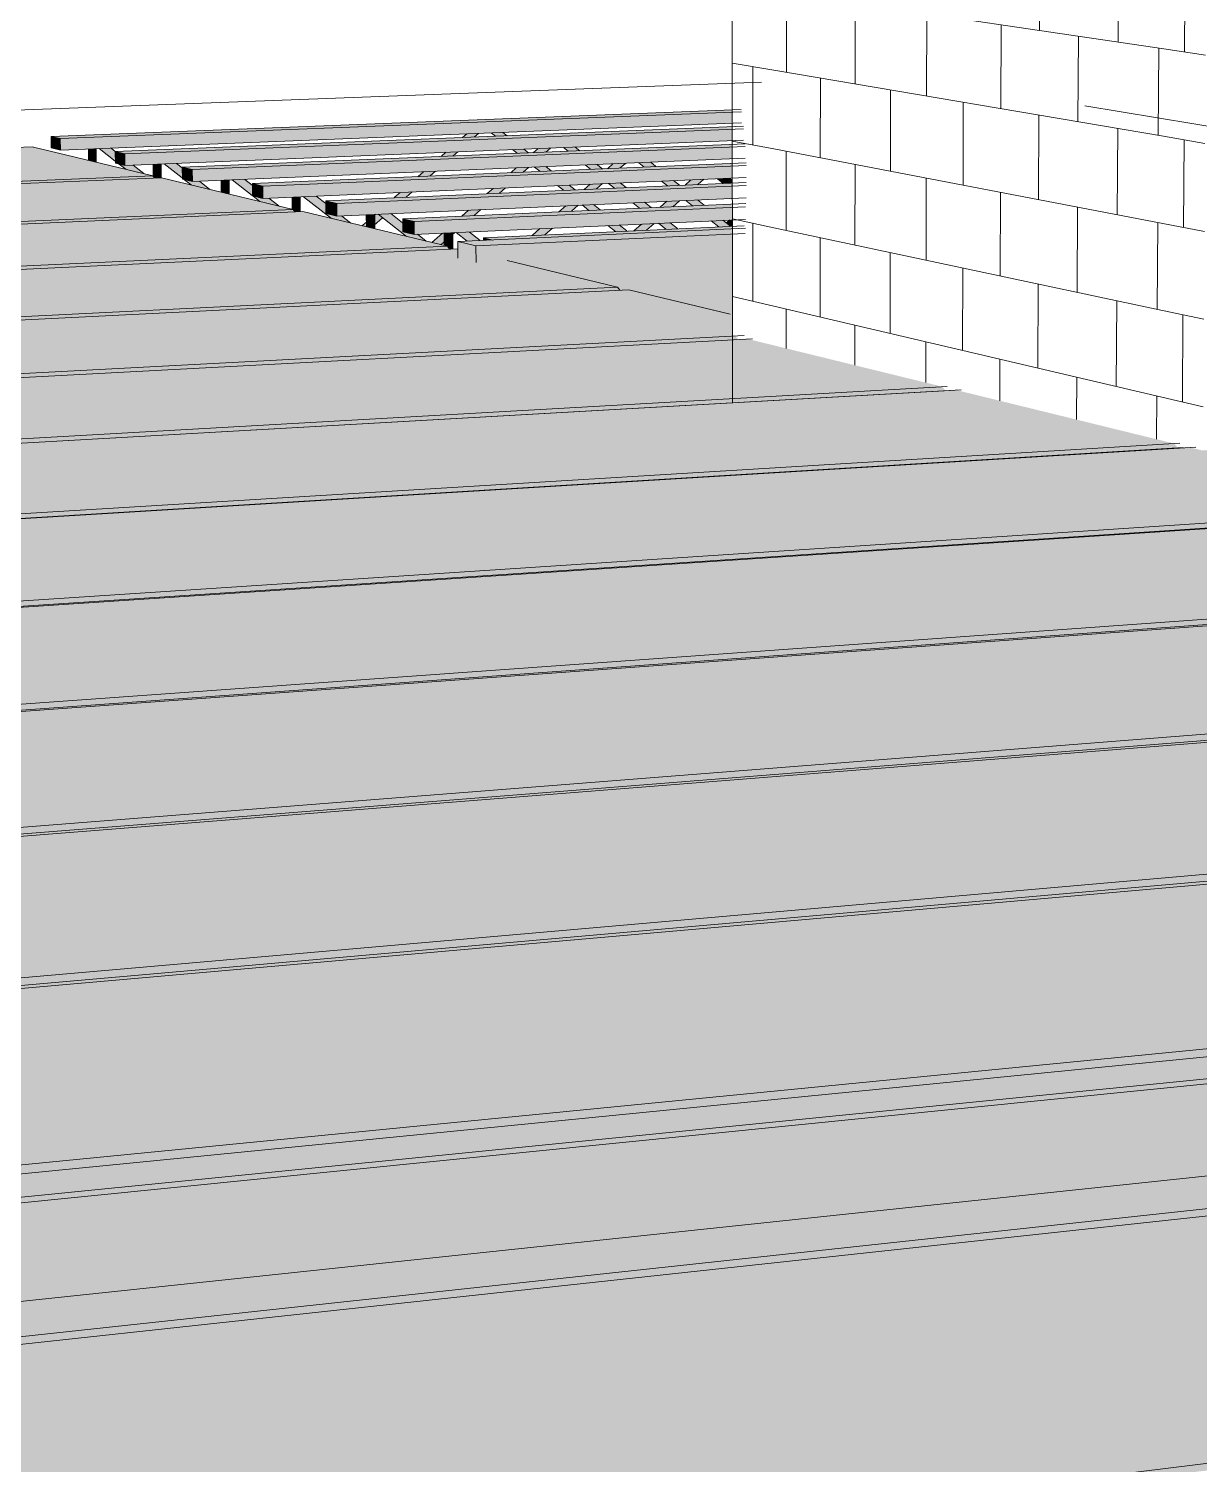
# Model space of a CAD drawing. Header units: inches. Extents: x -4126 to 2305, y -1116 to 12338.
# Drawn here: x 1847.0349 to 1847.2165, y -788.6924 to -788.4697 of the extents above; entities that cross this region are included whole.
import ezdxf

# ---------------------------------------------------------------- set-up
doc = ezdxf.new("R2010")
doc.units = ezdxf.units.IN
doc.header["$MEASUREMENT"] = 0
for name, color, linetype, lineweight in [('A-FLOR-LEVL', 51, 'Continuous', 9), ('A-WALL', 113, 'Continuous', 13), ('A-WALL-PATT', 111, 'Continuous', 60), ('S-BEAM', 12, 'Continuous', 9), ('S-FNDN', 32, 'Continuous', 13)]:
    doc.layers.add(name, color=color, linetype=linetype, lineweight=lineweight)

# ---------------------------------------------------------------- blocks, each defined once
blk = doc.blocks.new('FP_239-PERSPECTIVE AT RAMP')
at = {"layer": 'A-WALL-PATT', "lineweight": 9}
for p, q in [((-8995.5042, -788.47331), (-8995.50411, -788.45965)), ((-8995.50741, -788.47283), (-8995.50096, -788.47379)), ((-8995.50749, -788.48639), (-8995.50105, -788.48749)), ((-8995.50437, -788.50053), (-8995.50429, -788.48694)), ((-8995.50757, -788.49992), (-8995.50114, -788.50115)), ((-8995.50765, -788.5134), (-8995.50123, -788.51477)), ((-8995.50454, -788.52761), (-8995.50446, -788.51409)), ((-8995.50773, -788.52686), (-8995.50132, -788.52836))]:
    blk.add_line(p, q, dxfattribs=at)
blk = doc.blocks.new('FP_241-PERSPECTIVE AT RAMP')
at = {"layer": 'A-WALL-PATT', "lineweight": 9}
for p, q in [((-8995.52673, -788.46997), (-8995.52668, -788.4568)), ((-8995.51451, -788.47178), (-8995.51443, -788.45834)), ((-8995.56793, -788.46388), (-8995.50741, -788.47283)), ((-8995.56597, -788.47647), (-8995.56597, -788.46417)), ((-8995.5553, -788.47828), (-8995.55529, -788.46575)), ((-8995.54422, -788.48016), (-8995.54419, -788.46739)), ((-8995.53271, -788.48211), (-8995.53267, -788.4691)), ((-8995.52074, -788.48414), (-8995.52068, -788.47087)), ((-8995.50828, -788.48626), (-8995.5082, -788.47272)), ((-8995.56793, -788.47614), (-8995.50749, -788.48639)), ((-8995.5607, -788.48975), (-8995.56069, -788.47736)), ((-8995.54984, -788.49183), (-8995.54982, -788.47921)), ((-8995.53856, -788.49398), (-8995.53852, -788.48113)), ((-8995.52684, -788.49623), (-8995.52679, -788.48312)), ((-8995.51465, -788.49856), (-8995.51458, -788.48519)), ((-8995.56793, -788.48836), (-8995.50757, -788.49992)), ((-8995.56598, -788.50098), (-8995.56598, -788.48874)), ((-8995.55534, -788.50325), (-8995.55532, -788.49078)), ((-8995.54429, -788.5056), (-8995.54426, -788.4929)), ((-8995.5328, -788.50805), (-8995.53276, -788.4951)), ((-8995.52087, -788.51059), (-8995.5208, -788.49738)), ((-8995.56793, -788.50057), (-8995.50765, -788.5134)), ((-8995.50844, -788.51324), (-8995.50836, -788.49976)), ((-8995.56072, -788.51443), (-8995.56071, -788.5021)), ((-8995.54989, -788.51697), (-8995.54986, -788.50441)), ((-8995.53864, -788.51961), (-8995.5386, -788.50681)), ((-8995.52695, -788.52235), (-8995.52689, -788.50931)), ((-8995.56793, -788.51274), (-8995.50773, -788.52686)), ((-8995.51479, -788.5252), (-8995.51472, -788.5119)), ((-8995.56599, -788.51929), (-8995.56598, -788.51319)), ((-8995.55536, -788.5219), (-8995.55535, -788.51569)), ((-8995.54433, -788.5246), (-8995.54432, -788.51828)), ((-8995.53287, -788.52741), (-8995.53285, -788.52097)), ((-8995.52096, -788.53034), (-8995.52093, -788.52376)), ((-8995.50856, -788.53338), (-8995.50852, -788.52667))]:
    blk.add_line(p, q, dxfattribs=at)
blk = doc.blocks.new('FP_252-PERSPECTIVE AT RAMP')
at = {"layer": 'A-WALL-PATT', "lineweight": 9}
for p, q in [((-8995.57435, -788.47504), (-8995.56793, -788.47614)), ((-8995.57116, -788.48775), (-8995.57116, -788.47559)), ((-8995.57435, -788.48714), (-8995.56793, -788.48836)), ((-8995.57434, -788.4992), (-8995.56793, -788.50057)), ((-8995.57115, -788.51198), (-8995.57116, -788.49988)), ((-8995.57434, -788.51124), (-8995.56793, -788.51274))]:
    blk.add_line(p, q, dxfattribs=at)

msp = doc.modelspace()

# ---------------------------------------------------------------- hatches: boundary and pattern name
at = {"layer": 'S-BEAM'}
for points in [[(1847.03984, -788.48675), (1847.14405, -788.48265), (1847.14405, -788.48227), (1847.03842, -788.48642)], [(1847.03986, -788.48855), (1847.14405, -788.48437), (1847.14405, -788.48265), (1847.03984, -788.48675), (1847.03985, -788.48803)], [(1847.04985, -788.4891), (1847.14406, -788.4853), (1847.14406, -788.4849), (1847.04836, -788.48875), (1847.04895, -788.48889)], [(1847.04987, -788.49093), (1847.14406, -788.48706), (1847.14406, -788.4853), (1847.04985, -788.4891)], [(1847.03986, -788.48855), (1847.03984, -788.48675), (1847.03842, -788.48642), (1847.03843, -788.48821), (1847.03984, -788.48854)], [(1847.0454, -788.4904), (1847.04537, -788.48832), (1847.04422, -788.48837), (1847.04428, -788.49013), (1847.0454, -788.4904)], [(1847.06031, -788.49156), (1847.14406, -788.48808), (1847.14406, -788.48767), (1847.05876, -788.49119)], [(1847.06033, -788.49343), (1847.14406, -788.48989), (1847.14406, -788.48808), (1847.06031, -788.49156), (1847.06032, -788.49283)], [(1847.04835, -788.49023), (1847.04833, -788.49021), (1847.04833, -788.49022)], [(1847.04987, -788.49093), (1847.04985, -788.4891), (1847.04836, -788.48879), (1847.04838, -788.49058), (1847.04985, -788.49093)], [(1847.0544, -788.49287), (1847.05549, -788.49282), (1847.05544, -788.4907), (1847.05429, -788.49075), (1847.05435, -788.4928), (1847.05439, -788.49285)], [(1847.07126, -788.49412), (1847.14406, -788.49102), (1847.14406, -788.49058), (1847.06963, -788.49374), (1847.07069, -788.49399)], [(1847.05875, -788.49284), (1847.05873, -788.49282), (1847.05873, -788.49283)], [(1847.06033, -788.49343), (1847.06031, -788.49156), (1847.05876, -788.49119), (1847.05877, -788.49306), (1847.06031, -788.49342)], [(1847.07127, -788.49604), (1847.14406, -788.49288), (1847.14406, -788.49102), (1847.07126, -788.49412)], [(1847.14268, -788.49371), (1847.14406, -788.49365), (1847.14406, -788.49325), (1847.14358, -788.4929), (1847.14177, -788.49298), (1847.14248, -788.49356)], [(1847.06604, -788.49535), (1847.06597, -788.49319), (1847.06482, -788.49324), (1847.06488, -788.49507), (1847.06604, -788.49535)], [(1847.07127, -788.49604), (1847.07126, -788.49412), (1847.06963, -788.49374), (1847.06965, -788.49565), (1847.07126, -788.49603)], [(1847.08272, -788.49681), (1847.14406, -788.49412), (1847.14406, -788.49366), (1847.08102, -788.49641)], [(1847.08274, -788.49877), (1847.14407, -788.49604), (1847.14406, -788.49412), (1847.08272, -788.49681), (1847.08273, -788.49808)], [(1847.14266, -788.49371), (1847.14268, -788.49371), (1847.14249, -788.49358)], [(1847.06962, -788.49557), (1847.06961, -788.49556), (1847.06961, -788.49556)], [(1847.07623, -788.49813), (1847.07707, -788.49807), (1847.07701, -788.49579), (1847.07582, -788.49584), (1847.07584, -788.4977), (1847.07595, -788.49772), (1847.0762, -788.49809)], [(1847.08488, -788.49986), (1847.08337, -788.49873), (1847.08256, -788.49873), (1847.08101, -788.49835), (1847.08099, -788.49683), (1847.07945, -788.49568), (1847.07757, -788.49576), (1847.08203, -788.49918), (1847.08486, -788.49986)], [(1847.08274, -788.49877), (1847.08272, -788.49681), (1847.08102, -788.49641), (1847.08103, -788.49836), (1847.08272, -788.49877)], [(1847.09474, -788.49963), (1847.14407, -788.4974), (1847.14407, -788.49691), (1847.09295, -788.49921)], [(1847.09475, -788.50163), (1847.14407, -788.49937), (1847.14407, -788.4974), (1847.09474, -788.49963)], [(1846.75164, -788.51248), (1847.07624, -788.49813), (1847.07596, -788.49773), (1846.75162, -788.51204)], [(1847.08862, -788.50076), (1847.08856, -788.49851), (1847.08735, -788.49856), (1847.08736, -788.50046), (1847.08862, -788.50076)], [(1847.09658, -788.50266), (1847.09516, -788.50161), (1847.0946, -788.50159), (1847.09294, -788.5012), (1847.09293, -788.49981), (1847.09106, -788.4984), (1847.08914, -788.49848), (1847.09368, -788.50197), (1847.09656, -788.50266)], [(1847.09475, -788.50163), (1847.09474, -788.49963), (1847.09295, -788.49921), (1847.09296, -788.50121), (1847.09474, -788.50163)], [(1847.14378, -788.50034), (1847.14406, -788.50032), (1847.14406, -788.49934), (1847.14373, -788.49936), (1847.14319, -788.49987), (1847.14376, -788.50032)], [(1847.10019, -788.5039), (1847.10072, -788.50384), (1847.10066, -788.50136), (1847.09943, -788.50142), (1847.09944, -788.50335), (1847.09987, -788.50345), (1847.10015, -788.50384)], [(1847.10295, -788.50266), (1847.10497, -788.50256), (1847.10322, -788.50124), (1847.10126, -788.50133), (1847.10236, -788.5022)], [(1847.10431, -788.5034), (1847.14407, -788.50155), (1847.14407, -788.50076), (1847.1015, -788.50273)], [(1847.14408, -788.51404), (1847.14407, -788.50155), (1847.10431, -788.5034), (1847.10432, -788.50599), (1847.10943, -788.50574), (1847.12624, -788.50977), (1847.12665, -788.51027), (1847.12803, -788.5102), (1847.14385, -788.51399)], [(1847.10691, -788.50248), (1847.14407, -788.50076), (1847.14407, -788.50036), (1847.10548, -788.50215)], [(1846.76086, -788.51978), (1847.1002, -788.50391), (1847.09988, -788.50346), (1846.76084, -788.5193)], [(1847.10431, -788.50599), (1847.10432, -788.50599), (1847.10431, -788.5034), (1847.1015, -788.50273), (1847.10151, -788.5053), (1847.10431, -788.50598)], [(1847.10294, -788.50266), (1847.10295, -788.50266), (1847.10235, -788.5022)], [(1847.10548, -788.50255), (1847.10691, -788.50248), (1847.10548, -788.50215)], [(1846.77116, -788.52794), (1847.12663, -788.51028), (1847.12626, -788.50978), (1846.77114, -788.5274)], [(1846.78275, -788.53711), (1847.14497, -788.51792), (1847.14452, -788.51736), (1846.78272, -788.53645), (1846.78273, -788.53651)], [(1846.79589, -788.54748), (1847.17712, -788.52585), (1847.17663, -788.52523), (1846.79586, -788.54674), (1846.79586, -788.54682)], [(1846.81092, -788.55929), (1847.21318, -788.53473), (1847.21263, -788.53406), (1846.81088, -788.55848), (1846.81089, -788.55858)], [(1846.82825, -788.57289), (1847.26017, -788.54431), (1847.25958, -788.54362), (1846.82822, -788.572), (1846.82822, -788.57214)], [(1846.84849, -788.58872), (1847.30692, -788.5557), (1847.3062, -788.55493), (1846.84845, -788.58774), (1846.84846, -788.58793)], [(1846.86971, -788.61071), (1846.88897, -788.60917), (1846.88892, -788.60688), (1846.88928, -788.60641), (1847.36058, -788.56905), (1847.36059, -788.56876), (1846.87242, -788.60739), (1846.87246, -788.60903), (1846.86967, -788.60929)], [(1846.87242, -788.60739), (1847.36059, -788.56876), (1847.35977, -788.56791), (1846.87238, -788.6063), (1846.87239, -788.60655)], [(1846.91804, -788.62701), (1847.41582, -788.58352), (1847.38617, -788.57626), (1847.38621, -788.5756), (1847.39013, -788.57527), (1847.36348, -788.56881), (1846.88931, -788.6064), (1846.90467, -788.61784), (1846.9056, -788.61776), (1846.91739, -788.62652)], [(1846.91949, -788.62812), (1847.41839, -788.58431), (1847.41604, -788.58373), (1847.41582, -788.58352), (1846.91804, -788.62701), (1846.91914, -788.62784)], [(1846.9201, -788.62859), (1847.41969, -788.58463), (1847.41839, -788.58431), (1846.91949, -788.62812)], [(1846.95403, -788.65375), (1847.48853, -788.60132), (1847.42014, -788.58458), (1846.92014, -788.62857), (1846.95333, -788.65323)], [(1846.95569, -788.65501), (1847.49136, -788.60219), (1847.48879, -788.60156), (1847.48853, -788.60132), (1846.95403, -788.65375), (1846.95417, -788.65385)], [(1846.95998, -788.65831), (1847.49574, -788.60477), (1847.49579, -788.60328), (1847.49136, -788.60219), (1846.95569, -788.65501), (1846.95887, -788.65746)], [(1846.96098, -788.6591), (1847.49508, -788.60553), (1847.49574, -788.60477), (1846.95998, -788.65831), (1846.96095, -788.65907)], [(1846.97884, -788.67326), (1847.49569, -788.61846), (1847.49505, -788.60556), (1846.96098, -788.6591), (1846.97883, -788.67285)], [(1846.96477, -788.68), (1847.567, -788.61501), (1847.5543, -788.61197), (1846.97065, -788.67378), (1846.9707, -788.6751), (1846.96888, -788.6753), (1846.96888, -788.67535), (1846.96008, -788.67629), (1846.96197, -788.67778)], [(1846.9648, -788.68125), (1847.56696, -788.61599), (1847.567, -788.61501), (1846.96477, -788.68), (1846.96479, -788.68086)], [(1846.96249, -788.71826), (1847.55958, -788.64566), (1847.56074, -788.6167), (1846.96471, -788.68128), (1846.96432, -788.68096), (1846.96182, -788.68123), (1846.96249, -788.71803)], [(1846.96322, -788.72125), (1847.5609, -788.64791), (1847.55994, -788.64709), (1847.55958, -788.64566), (1846.96249, -788.71826), (1846.96272, -788.72012), (1846.9631, -788.72096)], [(1846.96555, -788.72335), (1847.56562, -788.6492), (1847.5609, -788.64791), (1846.96322, -788.72125), (1846.96449, -788.72239)], [(1846.96557, -788.72459), (1847.56558, -788.65018), (1847.56562, -788.6492), (1846.96555, -788.72335)]]:
    msp.add_hatch(color=256, dxfattribs=at).paths.add_polyline_path(points, flags=0)
h = msp.add_hatch(color=256, dxfattribs=at)
h.paths.add_polyline_path([(1847.08724, -788.50042), (1847.08721, -788.49983), (1847.08671, -788.5003), (1847.08721, -788.50042)], flags=0)
h.paths.add_polyline_path([(1847.08853, -788.50019), (1847.08979, -788.49903), (1847.08902, -788.49846), (1847.08876, -788.49847), (1847.08852, -788.49871), (1847.08853, -788.50018)], flags=0)
h.paths.add_polyline_path([(1847.09166, -788.49591), (1847.09348, -788.49583), (1847.09437, -788.49501), (1847.0926, -788.49509), (1847.09195, -788.49566)], flags=0)
h.paths.add_polyline_path([(1847.09541, -788.49262), (1847.09722, -788.49254), (1847.09801, -788.49182), (1847.09623, -788.49189), (1847.09566, -788.4924)], flags=0)
h.paths.add_polyline_path([(1847.09894, -788.48951), (1847.10075, -788.48944), (1847.10145, -788.4888), (1847.09967, -788.48888), (1847.09943, -788.48909)], flags=0)
h.paths.add_polyline_path([(1847.10229, -788.48657), (1847.10409, -788.4865), (1847.1047, -788.48595), (1847.10292, -788.48602)], flags=0)
h = msp.add_hatch(color=256, dxfattribs=at)
h.paths.add_polyline_path([(1847.09162, -788.49591), (1847.09166, -788.49591), (1847.09191, -788.49566)], flags=0)
h.paths.add_polyline_path([(1847.09536, -788.49262), (1847.09541, -788.49262), (1847.09561, -788.4924)], flags=0)
h.paths.add_polyline_path([(1847.0989, -788.48951), (1847.09894, -788.48951), (1847.09938, -788.48909)], flags=0)
h.paths.add_polyline_path([(1847.10224, -788.48657), (1847.10229, -788.48657), (1847.10287, -788.48602)], flags=0)
h = msp.add_hatch(color=256, dxfattribs=at)
h.paths.add_polyline_path([(1847.12597, -788.50116), (1847.12771, -788.50108), (1847.12649, -788.50015), (1847.1248, -788.50022)], flags=0)
h.paths.add_polyline_path([(1847.12184, -788.49788), (1847.12358, -788.4978), (1847.12249, -788.49697), (1847.12079, -788.49704)], flags=0)
h.paths.add_polyline_path([(1847.11793, -788.49477), (1847.11968, -788.49469), (1847.1187, -788.49396), (1847.117, -788.49403)], flags=0)
h.paths.add_polyline_path([(1847.11422, -788.49182), (1847.11598, -788.49175), (1847.11511, -788.4911), (1847.1134, -788.49117), (1847.11402, -788.49166)], flags=0)
h.paths.add_polyline_path([(1847.1107, -788.48903), (1847.11246, -788.48895), (1847.11167, -788.48838), (1847.10998, -788.48845)], flags=0)
h.paths.add_polyline_path([(1847.10736, -788.48637), (1847.10912, -788.4863), (1847.10843, -788.4858), (1847.10675, -788.48589), (1847.10734, -788.48635)], flags=0)
h = msp.add_hatch(color=256, dxfattribs=at)
h.paths.add_polyline_path([(1847.12596, -788.50116), (1847.12597, -788.50116), (1847.12478, -788.50022)], flags=0)
h.paths.add_polyline_path([(1847.12183, -788.49788), (1847.12184, -788.49788), (1847.12078, -788.49704)], flags=0)
h.paths.add_polyline_path([(1847.11792, -788.49477), (1847.11793, -788.49477), (1847.11699, -788.49403)], flags=0)
h.paths.add_polyline_path([(1847.11421, -788.49182), (1847.11422, -788.49182), (1847.11402, -788.49167)], flags=0)
h.paths.add_polyline_path([(1847.11069, -788.48903), (1847.1107, -788.48903), (1847.10997, -788.48845)], flags=0)
h.paths.add_polyline_path([(1847.10734, -788.48637), (1847.10734, -788.48635), (1847.10732, -788.48635)], flags=0)
h = msp.add_hatch(color=256, dxfattribs=at)
h.paths.add_polyline_path([(1846.73794, -788.50033), (1846.73731, -788.50031), (1846.73783, -788.50025), (1846.7379, -788.5003)], flags=0)
h.paths.add_polyline_path([(1846.74174, -788.50333), (1846.74109, -788.50331), (1846.74161, -788.50323), (1846.7417, -788.5033)], flags=0)
h.paths.add_polyline_path([(1846.74333, -788.50548), (1847.05417, -788.49251), (1847.03547, -788.48802), (1846.73578, -788.49995), (1846.73611, -788.50021), (1846.73616, -788.50026), (1846.73618, -788.50027), (1846.73693, -788.50027), (1846.73693, -788.50032), (1846.73693, -788.50034), (1846.73794, -788.50033), (1846.73806, -788.50042), (1846.7388, -788.50039), (1846.73935, -788.50082), (1846.73952, -788.50285), (1846.73941, -788.50285), (1846.73985, -788.50321), (1846.73991, -788.50325), (1846.73993, -788.50327), (1846.74068, -788.50326), (1846.74076, -788.50332), (1846.74078, -788.50334), (1846.74174, -788.50333), (1846.74185, -788.50342), (1846.74262, -788.50339), (1846.74319, -788.50384), (1846.74333, -788.50545)], flags=0)
h.paths.add_polyline_path([(1846.74097, -788.50331), (1846.74094, -788.50323), (1846.7414, -788.50325), (1846.74105, -788.5033)], flags=0)
h.paths.add_polyline_path([(1846.73719, -788.50031), (1846.73716, -788.50024), (1846.7378, -788.50023), (1846.73728, -788.5003)], flags=0)
h = msp.add_hatch(color=256, dxfattribs=at)
h.paths.add_polyline_path([(1847.05281, -788.49218), (1847.05106, -788.49087), (1847.04982, -788.49092), (1847.04899, -788.49072), (1847.05011, -788.49153), (1847.05279, -788.49217)], flags=0)
h.paths.add_polyline_path([(1847.04835, -788.49023), (1847.04833, -788.48872), (1847.04763, -788.48823), (1847.04586, -788.4883), (1847.04833, -788.49021)], flags=0)
h = msp.add_hatch(color=256, dxfattribs=at)
h.paths.add_polyline_path([(1847.09888, -788.50321), (1847.09932, -788.50277), (1847.09928, -788.5014), (1847.09917, -788.5014), (1847.09753, -788.50289), (1847.09888, -788.50321)], flags=0)
h.paths.add_polyline_path([(1847.10064, -788.50166), (1847.10097, -788.50132), (1847.10064, -788.50138), (1847.10064, -788.50165)], flags=0)
h.paths.add_polyline_path([(1847.10216, -788.49877), (1847.10401, -788.49868), (1847.10502, -788.49775), (1847.10322, -788.49783), (1847.10218, -788.49875)], flags=0)
h.paths.add_polyline_path([(1847.10609, -788.49529), (1847.10794, -788.49521), (1847.10883, -788.49439), (1847.10702, -788.49447)], flags=0)
h.paths.add_polyline_path([(1847.1098, -788.49202), (1847.11165, -788.49194), (1847.11243, -788.49122), (1847.11062, -788.49129), (1847.11034, -788.49154)], flags=0)
h.paths.add_polyline_path([(1847.1133, -788.48893), (1847.11514, -788.48885), (1847.11584, -788.48822), (1847.11402, -788.4883)], flags=0)
h = msp.add_hatch(color=256, dxfattribs=at)
h.paths.add_polyline_path([(1847.10211, -788.49877), (1847.10218, -788.49875), (1847.10213, -788.49875)], flags=0)
h.paths.add_polyline_path([(1847.10604, -788.49529), (1847.10609, -788.49529), (1847.10698, -788.49447)], flags=0)
h.paths.add_polyline_path([(1847.10975, -788.49202), (1847.1098, -788.49202), (1847.1103, -788.49154)], flags=0)
h.paths.add_polyline_path([(1847.11325, -788.48893), (1847.1133, -788.48893), (1847.11397, -788.4883)], flags=0)
h = msp.add_hatch(color=256, dxfattribs=at)
h.paths.add_polyline_path([(1847.13379, -788.5008), (1847.13556, -788.50072), (1847.13435, -788.49979), (1847.13262, -788.49987)], flags=0)
h.paths.add_polyline_path([(1847.12968, -788.49753), (1847.13146, -788.49745), (1847.13038, -788.49662), (1847.12864, -788.4967), (1847.12875, -788.49678)], flags=0)
h.paths.add_polyline_path([(1847.1258, -788.49443), (1847.12758, -788.49435), (1847.12661, -788.49362), (1847.12488, -788.4937)], flags=0)
h.paths.add_polyline_path([(1847.12212, -788.49149), (1847.12391, -788.49142), (1847.12303, -788.49077), (1847.1213, -788.49084), (1847.1214, -788.49092)], flags=0)
h.paths.add_polyline_path([(1847.11862, -788.48871), (1847.12042, -788.48863), (1847.11965, -788.48806), (1847.1179, -788.48814), (1847.11844, -788.48856)], flags=0)
h = msp.add_hatch(color=256, dxfattribs=at)
h.paths.add_polyline_path([(1847.13378, -788.50081), (1847.13379, -788.5008), (1847.1326, -788.49987)], flags=0)
h.paths.add_polyline_path([(1847.12967, -788.49753), (1847.12968, -788.49753), (1847.12873, -788.49678)], flags=0)
h.paths.add_polyline_path([(1847.12578, -788.49443), (1847.1258, -788.49443), (1847.12486, -788.4937)], flags=0)
h.paths.add_polyline_path([(1847.1221, -788.4915), (1847.12212, -788.49149), (1847.12138, -788.49092)], flags=0)
h.paths.add_polyline_path([(1847.11861, -788.48871), (1847.11862, -788.48871), (1847.11844, -788.48858)], flags=0)
h = msp.add_hatch(color=256, dxfattribs=at)
h.paths.add_polyline_path([(1847.06303, -788.49463), (1847.06135, -788.49337), (1847.06028, -788.49341), (1847.05914, -788.49314), (1847.06028, -788.49397), (1847.06301, -788.49462)], flags=0)
h.paths.add_polyline_path([(1847.05875, -788.49283), (1847.05873, -788.49129), (1847.05777, -788.49061), (1847.05597, -788.49068), (1847.05873, -788.49282)], flags=0)
h = msp.add_hatch(color=256, dxfattribs=at)
h.paths.add_polyline_path([(1847.11304, -788.50177), (1847.11309, -788.50177), (1847.11322, -788.50161)], flags=0)
h.paths.add_polyline_path([(1847.11718, -788.4981), (1847.11723, -788.4981), (1847.11823, -788.49717)], flags=0)
h.paths.add_polyline_path([(1847.12108, -788.49465), (1847.12113, -788.49464), (1847.122, -788.49383)], flags=0)
h.paths.add_polyline_path([(1847.12475, -788.49139), (1847.1248, -788.49139), (1847.12556, -788.49067)], flags=0)
h = msp.add_hatch(color=256, dxfattribs=at)
h.paths.add_polyline_path([(1847.11309, -788.50177), (1847.11498, -788.50168), (1847.11612, -788.50063), (1847.11428, -788.50072), (1847.11327, -788.50161)], flags=0)
h.paths.add_polyline_path([(1847.11723, -788.4981), (1847.11912, -788.49801), (1847.12013, -788.49709), (1847.11828, -788.49717)], flags=0)
h.paths.add_polyline_path([(1847.12113, -788.49464), (1847.12301, -788.49456), (1847.1239, -788.49375), (1847.12205, -788.49383)], flags=0)
h.paths.add_polyline_path([(1847.1248, -788.49139), (1847.12667, -788.49131), (1847.12746, -788.49059), (1847.12561, -788.49067)], flags=0)
h = msp.add_hatch(color=256, dxfattribs=at)
h.paths.add_polyline_path([(1847.14197, -788.50043), (1847.14378, -788.50035), (1847.14257, -788.49942), (1847.14081, -788.4995)], flags=0)
h.paths.add_polyline_path([(1847.1379, -788.49717), (1847.13971, -788.49709), (1847.13863, -788.49626), (1847.13686, -788.49634)], flags=0)
h.paths.add_polyline_path([(1847.13404, -788.49408), (1847.13586, -788.494), (1847.13488, -788.49327), (1847.13312, -788.49335)], flags=0)
h.paths.add_polyline_path([(1847.13038, -788.49115), (1847.13221, -788.49108), (1847.13135, -788.49043), (1847.12957, -788.4905), (1847.13019, -788.491)], flags=0)
h = msp.add_hatch(color=256, dxfattribs=at)
h.paths.add_polyline_path([(1846.74286, -788.50603), (1846.74319, -788.50599), (1846.74319, -788.50592), (1846.74284, -788.50594)], flags=0)
h.paths.add_polyline_path([(1846.74335, -788.5059), (1847.05439, -788.49283), (1847.05417, -788.49251), (1846.74333, -788.50551)], flags=0)
h = msp.add_hatch(color=256, dxfattribs=at)
h.paths.add_polyline_path([(1846.74573, -788.50648), (1846.74506, -788.50645), (1846.74563, -788.5064), (1846.74568, -788.50644)], flags=0)
h.paths.add_polyline_path([(1846.74992, -788.5098), (1846.74924, -788.50977), (1846.74983, -788.50972), (1846.74988, -788.50976)], flags=0)
h.paths.add_polyline_path([(1846.75162, -788.51201), (1847.07596, -788.49773), (1847.05552, -788.49283), (1846.74325, -788.50592), (1846.74379, -788.50635), (1846.74473, -788.50631), (1846.74459, -788.50637), (1846.74464, -788.50641), (1846.74472, -788.50647), (1846.74474, -788.50649), (1846.74573, -788.50648), (1846.74588, -788.50657), (1846.74663, -788.50654), (1846.74723, -788.50701), (1846.74741, -788.50914), (1846.74729, -788.50915), (1846.74793, -788.50966), (1846.74889, -788.50962), (1846.74876, -788.50968), (1846.74881, -788.50972), (1846.74889, -788.50978), (1846.74891, -788.50981), (1846.74992, -788.5098), (1846.75004, -788.50989), (1846.75085, -788.50986), (1846.75148, -788.51035), (1846.75162, -788.51196)], flags=0)
h.paths.add_polyline_path([(1846.74911, -788.50977), (1846.74908, -788.50969), (1846.7497, -788.50969), (1846.7492, -788.50976)], flags=0)
h.paths.add_polyline_path([(1846.74494, -788.50645), (1846.74491, -788.50638), (1846.74551, -788.50638), (1846.74502, -788.50644)], flags=0)
h = msp.add_hatch(color=256, dxfattribs=at)
h.paths.add_polyline_path([(1847.14196, -788.50043), (1847.14197, -788.50043), (1847.14079, -788.4995)], flags=0)
h.paths.add_polyline_path([(1847.13788, -788.49717), (1847.1379, -788.49717), (1847.13685, -788.49634)], flags=0)
h.paths.add_polyline_path([(1847.13402, -788.49408), (1847.13404, -788.49408), (1847.13311, -788.49335)], flags=0)
h.paths.add_polyline_path([(1847.13037, -788.49115), (1847.13038, -788.49115), (1847.1302, -788.49102)], flags=0)
h = msp.add_hatch(color=256, dxfattribs=at)
h.paths.add_polyline_path([(1847.07371, -788.49719), (1847.07211, -788.49599), (1847.07123, -788.49602), (1847.06976, -788.49567), (1847.07092, -788.49652), (1847.07369, -788.49718)], flags=0)
h.paths.add_polyline_path([(1847.06962, -788.49557), (1847.06961, -788.49399), (1847.06837, -788.49309), (1847.06653, -788.49316), (1847.06961, -788.49556)], flags=0)
h = msp.add_hatch(color=256, dxfattribs=at)
h.paths.add_polyline_path([(1847.1288, -788.50105), (1847.12886, -788.50104), (1847.12997, -788.5)], flags=0)
h.paths.add_polyline_path([(1847.1329, -788.4974), (1847.13295, -788.4974), (1847.13393, -788.49648)], flags=0)
h.paths.add_polyline_path([(1847.13675, -788.49397), (1847.1368, -788.49397), (1847.13766, -788.49316)], flags=0)
h = msp.add_hatch(color=256, dxfattribs=at)
h.paths.add_polyline_path([(1847.12886, -788.50104), (1847.13078, -788.50096), (1847.13191, -788.49992), (1847.13003, -788.5)], flags=0)
h.paths.add_polyline_path([(1847.13295, -788.4974), (1847.13487, -788.49731), (1847.13588, -788.49639), (1847.13399, -788.49648)], flags=0)
h.paths.add_polyline_path([(1847.1368, -788.49397), (1847.13871, -788.49388), (1847.13961, -788.49307), (1847.13772, -788.49316)], flags=0)
h = msp.add_hatch(color=256, dxfattribs=at)
h.paths.add_polyline_path([(1846.75435, -788.51329), (1846.75364, -788.51326), (1846.7542, -788.51317), (1846.7543, -788.51325)], flags=0)
h.paths.add_polyline_path([(1846.75902, -788.51698), (1846.75829, -788.51695), (1846.75886, -788.51685), (1846.75897, -788.51694)], flags=0)
h.paths.add_polyline_path([(1846.76083, -788.51926), (1847.09988, -788.50346), (1847.07744, -788.49808), (1846.75166, -788.51248), (1846.75167, -788.51254), (1846.75154, -788.51254), (1846.7523, -788.51314), (1846.75318, -788.51315), (1846.75315, -788.51317), (1846.7532, -788.51321), (1846.75329, -788.51328), (1846.75331, -788.5133), (1846.75435, -788.51329), (1846.75447, -788.51339), (1846.7553, -788.51335), (1846.75597, -788.51388), (1846.75615, -788.51612), (1846.75603, -788.51612), (1846.7569, -788.51682), (1846.75781, -788.51683), (1846.75778, -788.51685), (1846.75783, -788.51689), (1846.75792, -788.51698), (1846.75795, -788.51699), (1846.75902, -788.51698), (1846.75915, -788.51708), (1846.75999, -788.51704), (1846.7607, -788.5176), (1846.76077, -788.51845)], flags=0)
h.paths.add_polyline_path([(1846.75816, -788.51695), (1846.75812, -788.51686), (1846.75882, -788.51685), (1846.75825, -788.51694)], flags=0)
h.paths.add_polyline_path([(1846.75797, -788.51683), (1846.75797, -788.51678), (1846.75798, -788.51683)], flags=0)
h.paths.add_polyline_path([(1846.75801, -788.51683), (1846.75813, -788.51677), (1846.75808, -788.51682), (1846.75802, -788.51683)], flags=0)
h.paths.add_polyline_path([(1846.75351, -788.51326), (1846.75348, -788.51318), (1846.75416, -788.51317), (1846.7536, -788.51325)], flags=0)
h.paths.add_polyline_path([(1846.75333, -788.51315), (1846.75333, -788.5131), (1846.75333, -788.51315)], flags=0)
h.paths.add_polyline_path([(1846.75337, -788.51315), (1846.7536, -788.51309), (1846.75341, -788.51314)], flags=0)
h = msp.add_hatch(color=256, dxfattribs=at)
h.paths.add_polyline_path([(1846.76395, -788.52088), (1846.76321, -788.52085), (1846.76382, -788.52077), (1846.7639, -788.52083)], flags=0)
h.paths.add_polyline_path([(1846.76918, -788.52501), (1846.76859, -788.52494), (1846.769, -788.52486), (1846.76912, -788.52496)], flags=0)
h.paths.add_polyline_path([(1846.77113, -788.52735), (1847.12626, -788.50978), (1847.10943, -788.50574), (1847.10431, -788.50598), (1847.10151, -788.5053), (1847.10149, -788.50385), (1846.76088, -788.51978), (1846.76089, -788.5199), (1846.76076, -788.5199), (1846.76177, -788.52071), (1846.76271, -788.52072), (1846.76257, -788.52074), (1846.76273, -788.52078), (1846.76282, -788.52087), (1846.76286, -788.52089), (1846.76395, -788.52088), (1846.76409, -788.52098), (1846.76496, -788.52094), (1846.7657, -788.52153), (1846.76589, -788.52389), (1846.76576, -788.5239), (1846.76693, -788.52483), (1846.768, -788.52478), (1846.76788, -788.52488), (1846.76802, -788.52501), (1846.76918, -788.52501), (1846.76932, -788.52511), (1846.77021, -788.52507), (1846.771, -788.52569)], flags=0)
h.paths.add_polyline_path([(1846.76827, -788.52497), (1846.76822, -788.52487), (1846.76896, -788.52487), (1846.76832, -788.52496)], flags=0)
h.paths.add_polyline_path([(1846.76806, -788.52484), (1846.76802, -788.52478), (1846.7681, -788.52482)], flags=0)
h.paths.add_polyline_path([(1846.7681, -788.52484), (1846.76832, -788.52477), (1846.7682, -788.52482), (1846.76814, -788.52483)], flags=0)
h.paths.add_polyline_path([(1846.76307, -788.52085), (1846.76302, -788.52075), (1846.76375, -788.52075), (1846.76317, -788.52083)], flags=0)
h.paths.add_polyline_path([(1846.76287, -788.52072), (1846.76288, -788.52066), (1846.76291, -788.5207), (1846.76288, -788.52072)], flags=0)
h.paths.add_polyline_path([(1846.76291, -788.52072), (1846.76303, -788.52066), (1846.76299, -788.52071), (1846.76292, -788.52072)], flags=0)
h = msp.add_hatch(color=256, dxfattribs=at)
h.paths.add_polyline_path([(1846.77472, -788.52938), (1846.77393, -788.52935), (1846.77453, -788.52923), (1846.77467, -788.52934)], flags=0)
h.paths.add_polyline_path([(1846.78061, -788.53403), (1846.77979, -788.534), (1846.78041, -788.53387), (1846.78058, -788.53401)], flags=0)
h.paths.add_polyline_path([(1846.78272, -788.53645), (1847.14455, -788.51736), (1847.14409, -788.51724), (1847.14408, -788.51405), (1847.12804, -788.5102), (1846.77118, -788.52794), (1846.7712, -788.52813), (1846.77111, -788.52818), (1846.7724, -788.5292), (1846.7735, -788.52915), (1846.77338, -788.52925), (1846.77352, -788.52939), (1846.77472, -788.52938), (1846.77486, -788.52949), (1846.77578, -788.52945), (1846.77662, -788.53011), (1846.77682, -788.53261), (1846.77668, -788.53262), (1846.77821, -788.53384), (1846.77934, -788.53378), (1846.77922, -788.53389), (1846.77949, -788.53404), (1846.78061, -788.53403), (1846.78076, -788.53415), (1846.7817, -788.5341), (1846.7826, -788.5348)], flags=0)
h.paths.add_polyline_path([(1846.77964, -788.534), (1846.77958, -788.53388), (1846.78036, -788.53388), (1846.77975, -788.53398)], flags=0)
h.paths.add_polyline_path([(1846.7794, -788.53385), (1846.7794, -788.53378), (1846.77945, -788.53383), (1846.77941, -788.53385)], flags=0)
h.paths.add_polyline_path([(1846.77945, -788.53385), (1846.77957, -788.53377), (1846.77957, -788.53382), (1846.77949, -788.53384)], flags=0)
h.paths.add_polyline_path([(1846.77378, -788.52935), (1846.77372, -788.52924), (1846.77449, -788.52924), (1846.77389, -788.52933)], flags=0)
h.paths.add_polyline_path([(1846.77356, -788.52921), (1846.77355, -788.52914), (1846.77361, -788.52919), (1846.77359, -788.5292)], flags=0)
h.paths.add_polyline_path([(1846.77361, -788.52921), (1846.77373, -788.52914), (1846.77371, -788.52919), (1846.77363, -788.5292)], flags=0)
h = msp.add_hatch(color=256, dxfattribs=at)
h.paths.add_polyline_path([(1846.78688, -788.53899), (1846.78618, -788.53891), (1846.78666, -788.53881), (1846.78686, -788.53897)], flags=0)
h.paths.add_polyline_path([(1846.79357, -788.54427), (1846.79269, -788.54422), (1846.79333, -788.54408), (1846.79356, -788.54426)], flags=0)
h.paths.add_polyline_path([(1846.79586, -788.54674), (1847.17663, -788.52523), (1847.1465, -788.51784), (1846.78277, -788.53711), (1846.7828, -788.53738), (1846.78271, -788.53743), (1846.78439, -788.53878), (1846.78556, -788.53872), (1846.78544, -788.53883), (1846.78573, -788.539), (1846.78688, -788.53899), (1846.78703, -788.5391), (1846.78805, -788.53909), (1846.78896, -788.5398), (1846.78916, -788.54246), (1846.78901, -788.54247), (1846.79098, -788.54404), (1846.79218, -788.54398), (1846.79207, -788.5441), (1846.79237, -788.54428), (1846.79356, -788.54427), (1846.79357, -788.54427), (1846.79372, -788.54439), (1846.79473, -788.54434), (1846.79574, -788.54513)], flags=0)
h.paths.add_polyline_path([(1846.79253, -788.54422), (1846.79244, -788.54409), (1846.79328, -788.54409), (1846.79264, -788.5442)], flags=0)
h.paths.add_polyline_path([(1846.79226, -788.54405), (1846.79225, -788.54398), (1846.79236, -788.54401), (1846.79228, -788.54404)], flags=0)
h.paths.add_polyline_path([(1846.79231, -788.54405), (1846.79244, -788.54397), (1846.79249, -788.54401), (1846.79232, -788.54405)], flags=0)
h.paths.add_polyline_path([(1846.78588, -788.53895), (1846.7858, -788.53882), (1846.78661, -788.53882), (1846.78599, -788.53893)], flags=0)
h.paths.add_polyline_path([(1846.78563, -788.53879), (1846.7856, -788.53871), (1846.78572, -788.53874), (1846.78563, -788.53878)], flags=0)
h.paths.add_polyline_path([(1846.78568, -788.53879), (1846.7858, -788.53871), (1846.78585, -788.53875), (1846.78572, -788.53878)], flags=0)
h = msp.add_hatch(color=256, dxfattribs=at)
h.paths.add_polyline_path([(1846.81088, -788.55848), (1847.21263, -788.53406), (1847.17882, -788.52576), (1846.79592, -788.54749), (1846.79595, -788.54788), (1846.79579, -788.54789), (1846.79803, -788.54967), (1846.79927, -788.5496), (1846.79916, -788.54973), (1846.79947, -788.54992), (1846.79976, -788.54992), (1846.80073, -788.54992), (1846.80087, -788.55004), (1846.80191, -788.54998), (1846.803, -788.55083), (1846.8032, -788.55367), (1846.80305, -788.55368), (1846.80558, -788.5557), (1846.80686, -788.55563), (1846.80675, -788.55577), (1846.80708, -788.55597), (1846.80738, -788.55597), (1846.80842, -788.556), (1846.80853, -788.55609), (1846.8096, -788.55602), (1846.81077, -788.55694), (1846.81079, -788.55722)], flags=0)
h.paths.add_polyline_path([(1846.80837, -788.55596), (1846.80742, -788.55591), (1846.8081, -788.55575), (1846.80828, -788.55589)], flags=0)
h.paths.add_polyline_path([(1846.80725, -788.55591), (1846.80713, -788.55576), (1846.80807, -788.55575), (1846.80737, -788.55588)], flags=0)
h.paths.add_polyline_path([(1846.80695, -788.55571), (1846.80686, -788.55563), (1846.80703, -788.55567), (1846.80695, -788.55571)], flags=0)
h.paths.add_polyline_path([(1846.807, -788.55571), (1846.80713, -788.55561), (1846.80719, -788.55566), (1846.80703, -788.55571)], flags=0)
h.paths.add_polyline_path([(1846.80071, -788.54991), (1846.7998, -788.54986), (1846.80046, -788.54971), (1846.80063, -788.54985)], flags=0)
h.paths.add_polyline_path([(1846.79964, -788.54986), (1846.79953, -788.54973), (1846.80044, -788.54971), (1846.79975, -788.54984)], flags=0)
h.paths.add_polyline_path([(1846.79935, -788.54968), (1846.79927, -788.5496), (1846.79945, -788.54963), (1846.79938, -788.54967)], flags=0)
h.paths.add_polyline_path([(1846.79941, -788.54968), (1846.79955, -788.54959), (1846.79959, -788.54964), (1846.79942, -788.54968)], flags=0)
h = msp.add_hatch(color=256, dxfattribs=at)
h.paths.add_polyline_path([(1846.80951, -788.56183), (1846.81004, -788.5618), (1846.80997, -788.55994), (1846.80945, -788.55999), (1846.80947, -788.56044)], flags=0)
h.paths.add_polyline_path([(1846.81092, -788.55935), (1847.21318, -788.53478), (1847.21318, -788.53473), (1846.81092, -788.55929)], flags=0)
h = msp.add_hatch(color=256, dxfattribs=at)
h.paths.add_polyline_path([(1846.82822, -788.572), (1847.25958, -788.54362), (1847.22307, -788.53478), (1847.21692, -788.53511), (1847.2151, -788.53466), (1846.81094, -788.55935), (1846.81098, -788.55988), (1846.81082, -788.55989), (1846.81368, -788.56218), (1846.81501, -788.56209), (1846.8149, -788.56225), (1846.81521, -788.56246), (1846.81556, -788.56246), (1846.81665, -788.5625), (1846.81676, -788.56258), (1846.81787, -788.56252), (1846.81912, -788.5635), (1846.81934, -788.56655), (1846.81917, -788.56656), (1846.82241, -788.56915), (1846.82378, -788.56906), (1846.82365, -788.56922), (1846.82375, -788.56927), (1846.82401, -788.56946), (1846.82438, -788.56945), (1846.82544, -788.56944), (1846.82562, -788.56958), (1846.82677, -788.56951), (1846.82812, -788.57057)], flags=0)
h.paths.add_polyline_path([(1846.82461, -788.56905), (1846.82432, -788.56905), (1846.82436, -788.56904)], flags=0)
h.paths.add_polyline_path([(1846.82513, -788.56919), (1846.82497, -788.56914), (1846.82506, -788.56914)], flags=0)
h.paths.add_polyline_path([(1846.82544, -788.56944), (1846.82417, -788.56938), (1846.82406, -788.56921), (1846.82513, -788.5692), (1846.82542, -788.56942)], flags=0)
h.paths.add_polyline_path([(1846.82405, -788.56939), (1846.82392, -788.56923), (1846.82402, -788.56927), (1846.82411, -788.56939)], flags=0)
h.paths.add_polyline_path([(1846.82389, -788.56916), (1846.82384, -788.56906), (1846.824, -788.56909), (1846.8239, -788.56915)], flags=0)
h.paths.add_polyline_path([(1846.82395, -788.56916), (1846.82408, -788.56905), (1846.82422, -788.56908), (1846.82396, -788.56916)], flags=0)
h.paths.add_polyline_path([(1846.81659, -788.56245), (1846.81543, -788.5624), (1846.8153, -788.56224), (1846.8163, -788.56222), (1846.8165, -788.56238)], flags=0)
h.paths.add_polyline_path([(1846.8151, -788.56219), (1846.81501, -788.56209), (1846.8152, -788.56213), (1846.81512, -788.56218)], flags=0)
h.paths.add_polyline_path([(1846.81516, -788.56219), (1846.81529, -788.56208), (1846.81542, -788.56212), (1846.8152, -788.56218)], flags=0)
h = msp.add_hatch(color=256, dxfattribs=at)
h.paths.add_polyline_path([(1846.82652, -788.57565), (1846.82713, -788.57561), (1846.82707, -788.57382), (1846.82647, -788.57388), (1846.8265, -788.57494)], flags=0)
h.paths.add_polyline_path([(1846.82826, -788.57302), (1847.2602, -788.54445), (1847.2602, -788.54434), (1846.82825, -788.57289)], flags=0)
h = msp.add_hatch(color=256, dxfattribs=at)
h.paths.add_polyline_path([(1846.84845, -788.58774), (1847.3062, -788.55493), (1847.26239, -788.54431), (1846.82829, -788.57302), (1846.82833, -788.57373), (1846.82816, -788.57374), (1846.83184, -788.57667), (1846.83326, -788.57658), (1846.83313, -788.57675), (1846.83323, -788.57681), (1846.83352, -788.57701), (1846.83391, -788.57701), (1846.83501, -788.577), (1846.83519, -788.57714), (1846.83637, -788.57706), (1846.83784, -788.57821), (1846.83806, -788.58149), (1846.83788, -788.5815), (1846.84204, -788.58483), (1846.84352, -788.58472), (1846.84339, -788.58491), (1846.8435, -788.58497), (1846.84381, -788.58519), (1846.84421, -788.58519), (1846.84536, -788.58517), (1846.84555, -788.58532), (1846.84678, -788.58524), (1846.84837, -788.58649)], flags=0)
h.paths.add_polyline_path([(1846.84441, -788.58472), (1846.84404, -788.58474), (1846.84418, -788.58471)], flags=0)
h.paths.add_polyline_path([(1846.84536, -788.58517), (1846.84368, -788.58508), (1846.84354, -788.58492), (1846.84388, -788.58487), (1846.84388, -788.58483), (1846.84441, -788.58472), (1846.84481, -788.58477), (1846.84502, -788.58491), (1846.84534, -788.58516)], flags=0)
h.paths.add_polyline_path([(1846.84364, -788.58484), (1846.84352, -788.58472), (1846.84376, -788.58475), (1846.84364, -788.58484)], flags=0)
h.paths.add_polyline_path([(1846.84371, -788.58484), (1846.84387, -788.58471), (1846.84402, -788.58474), (1846.84371, -788.58484)], flags=0)
h.paths.add_polyline_path([(1846.83411, -788.57657), (1846.83379, -788.57658), (1846.83387, -788.57656)], flags=0)
h.paths.add_polyline_path([(1846.83466, -788.57672), (1846.83434, -788.57668), (1846.83459, -788.57667)], flags=0)
h.paths.add_polyline_path([(1846.835, -788.57699), (1846.83341, -788.57688), (1846.83333, -788.57676), (1846.83468, -788.57674), (1846.83499, -788.57698)], flags=0)
h.paths.add_polyline_path([(1846.83337, -788.57669), (1846.83332, -788.57658), (1846.83349, -788.57661), (1846.83339, -788.57667)], flags=0)
h.paths.add_polyline_path([(1846.83343, -788.57669), (1846.83357, -788.57656), (1846.83373, -788.5766), (1846.83346, -788.57668)], flags=0)
h = msp.add_hatch(color=256, dxfattribs=at)
h.paths.add_polyline_path([(1846.84634, -788.59174), (1846.84705, -788.59168), (1846.84699, -788.59005), (1846.84629, -788.5901), (1846.84632, -788.59133)], flags=0)
h.paths.add_polyline_path([(1846.8485, -788.58895), (1847.30691, -788.55589), (1847.30692, -788.5557), (1846.84849, -788.58872)], flags=0)
h = msp.add_hatch(color=256, dxfattribs=at)
h.paths.add_polyline_path([(1846.85487, -788.5937), (1846.85492, -788.59378), (1846.85502, -788.59371), (1846.85487, -788.5937)], flags=0)
h.paths.add_polyline_path([(1846.8548, -788.5937), (1846.85488, -788.59368), (1846.85487, -788.59365), (1846.8548, -788.5937)], flags=0)
h.paths.add_polyline_path([(1846.85467, -788.59357), (1846.85454, -788.59377), (1846.85473, -788.59376), (1846.85476, -788.5937), (1846.8548, -788.5937), (1846.85473, -788.59363)], flags=0)
h.paths.add_polyline_path([(1846.86682, -788.60322), (1846.86671, -788.60344), (1846.86683, -788.60345), (1846.86683, -788.60336)], flags=0)
h.paths.add_polyline_path([(1846.87238, -788.6063), (1847.35977, -788.56791), (1847.30942, -788.55571), (1846.84853, -788.58894), (1846.84859, -788.58989), (1846.8484, -788.58991), (1846.85313, -788.59368), (1846.85537, -788.59355), (1846.85602, -788.59363), (1846.85624, -788.59377), (1846.85682, -788.59422), (1846.85809, -788.59412), (1846.85982, -788.59548), (1846.86004, -788.59904), (1846.85985, -788.59905), (1846.86523, -788.60334), (1846.86759, -788.6032), (1846.86824, -788.60328), (1846.86848, -788.60344), (1846.86915, -788.60392), (1846.87043, -788.60382), (1846.87232, -788.6053)], flags=0)
h.paths.add_polyline_path([(1846.86723, -788.60377), (1846.86723, -788.60369), (1846.86709, -788.60375), (1846.86723, -788.60377)], flags=0)
h.paths.add_polyline_path([(1846.86751, -788.60376), (1846.86763, -788.6037), (1846.86751, -788.60368), (1846.86751, -788.60375)], flags=0)
h.paths.add_polyline_path([(1846.86711, -788.60344), (1846.86722, -788.60338), (1846.86711, -788.60337), (1846.86711, -788.60344)], flags=0)
h.paths.add_polyline_path([(1846.85506, -788.59408), (1846.8551, -788.59405), (1846.8551, -788.59399), (1846.8549, -788.59406), (1846.85505, -788.59408)], flags=0)
h.paths.add_polyline_path([(1846.85524, -788.59408), (1846.85542, -788.59403), (1846.85539, -788.594), (1846.85523, -788.59399), (1846.85524, -788.59407)], flags=0)

# ---------------------------------------------------------------- linework, layer by layer
at = {"layer": 'A-FLOR-LEVL'}
for p, q in [((1847.14861, -788.47801), (1846.63826, -788.49724)), ((1847.24391, -788.48914), (1847.19876, -788.48167))]:
    msp.add_line(p, q, dxfattribs=at)
at = {"layer": 'S-BEAM'}
for p, q in [((1847.03842, -788.48642), (1847.14546, -788.48222)), ((1847.14551, -788.48259), (1847.03984, -788.48675)), ((1847.03986, -788.48855), (1847.14551, -788.48431)), ((1847.04836, -788.48875), (1847.14579, -788.48483)), ((1847.14583, -788.48522), (1847.04985, -788.4891)), ((1847.10224, -788.48657), (1847.10287, -788.48602)), ((1847.10472, -788.48595), (1847.10409, -788.4865)), ((1847.10734, -788.48637), (1847.10673, -788.48589)), ((1847.10849, -788.4858), (1847.10913, -788.4863)), ((1846.73578, -788.49995), (1847.03547, -788.48802)), ((1847.03547, -788.48802), (1847.05417, -788.49251)), ((1847.03984, -788.48675), (1847.03842, -788.48642)), ((1847.03842, -788.48642), (1847.03843, -788.48821)), ((1847.03843, -788.48821), (1847.03986, -788.48855)), ((1847.03986, -788.48855), (1847.03984, -788.48675)), ((1847.04421, -788.49012), (1847.04419, -788.48837)), ((1847.04539, -788.48832), (1847.04541, -788.4904)), ((1847.04835, -788.49023), (1847.04585, -788.4883)), ((1847.04771, -788.48823), (1847.04837, -788.48874)), ((1847.04987, -788.49093), (1847.14583, -788.48699)), ((1847.05876, -788.49119), (1847.14604, -788.48758)), ((1847.14607, -788.488), (1847.06031, -788.49156)), ((1847.11069, -788.48903), (1847.10996, -788.48845)), ((1847.11174, -788.48838), (1847.11246, -788.48895)), ((1847.11325, -788.48893), (1847.11397, -788.4883)), ((1847.11586, -788.48822), (1847.11514, -788.48885)), ((1847.11861, -788.48871), (1847.11789, -788.48814)), ((1847.1197, -788.48806), (1847.12042, -788.48863)), ((1847.04985, -788.4891), (1847.04836, -788.48875)), ((1847.04836, -788.48875), (1847.04838, -788.49058)), ((1847.04838, -788.49058), (1847.04987, -788.49093)), ((1847.04999, -788.4915), (1847.04898, -788.49072)), ((1847.04987, -788.49093), (1847.04985, -788.4891)), ((1847.05427, -788.49268), (1847.05426, -788.49075)), ((1847.05548, -788.4907), (1847.0555, -788.49282)), ((1847.05875, -788.49284), (1847.05596, -788.49068)), ((1847.05785, -788.4906), (1847.05873, -788.49129)), ((1847.06033, -788.49343), (1847.14607, -788.48981)), ((1847.06963, -788.49374), (1847.1462, -788.49049)), ((1847.0989, -788.48951), (1847.09962, -788.48888)), ((1847.10148, -788.4888), (1847.10076, -788.48944)), ((1847.1231, -788.49077), (1847.12391, -788.49142)), ((1847.12474, -788.49139), (1847.12555, -788.49067)), ((1847.12748, -788.49059), (1847.12667, -788.49131)), ((1847.13037, -788.49115), (1847.12956, -788.49051)), ((1847.13141, -788.49043), (1847.13221, -788.49108)), ((1846.74338, -788.5059), (1847.05552, -788.49283)), ((1846.7434, -788.50548), (1847.05417, -788.49251)), ((1847.05112, -788.49087), (1847.05282, -788.49218)), ((1847.05417, -788.49251), (1847.05442, -788.49287)), ((1847.05552, -788.49283), (1847.07596, -788.49773)), ((1847.06031, -788.49156), (1847.05876, -788.49119)), ((1847.05876, -788.49119), (1847.05877, -788.49306)), ((1847.05877, -788.49306), (1847.06033, -788.49343)), ((1847.06033, -788.49343), (1847.06031, -788.49156)), ((1847.14621, -788.49093), (1847.07126, -788.49412)), ((1847.07127, -788.49604), (1847.14621, -788.49279)), ((1847.09536, -788.49262), (1847.09619, -788.49189)), ((1847.09805, -788.49182), (1847.09722, -788.49254)), ((1847.10975, -788.49202), (1847.11057, -788.4913)), ((1847.11246, -788.49122), (1847.11165, -788.49194)), ((1847.11421, -788.49182), (1847.11338, -788.49117)), ((1847.11516, -788.49109), (1847.11598, -788.49175)), ((1847.1221, -788.4915), (1847.12128, -788.49085)), ((1847.14266, -788.49371), (1847.14175, -788.49298)), ((1847.14363, -788.4929), (1847.14406, -788.49325)), ((1847.06016, -788.49394), (1847.05913, -788.49314)), ((1847.06142, -788.49337), (1847.06304, -788.49463)), ((1847.06479, -788.49505), (1847.06478, -788.49324)), ((1847.06603, -788.49319), (1847.06604, -788.49535)), ((1847.06962, -788.49558), (1847.06652, -788.49316)), ((1847.06844, -788.49308), (1847.06961, -788.49399)), ((1847.07126, -788.49412), (1847.06963, -788.49374)), ((1847.06963, -788.49374), (1847.06965, -788.49565)), ((1847.07127, -788.49604), (1847.07126, -788.49412)), ((1847.08102, -788.49641), (1847.14624, -788.49356)), ((1847.14624, -788.49403), (1847.08272, -788.49681)), ((1847.09162, -788.49591), (1847.09256, -788.49509)), ((1847.09442, -788.49501), (1847.09348, -788.49583)), ((1847.10604, -788.49529), (1847.10697, -788.49447)), ((1847.10887, -788.49439), (1847.10794, -788.49521)), ((1847.11791, -788.49477), (1847.11698, -788.49403)), ((1847.11875, -788.49395), (1847.11968, -788.49469)), ((1847.12107, -788.49465), (1847.122, -788.49383)), ((1847.12393, -788.49374), (1847.12301, -788.49456)), ((1847.12578, -788.49443), (1847.12486, -788.4937)), ((1847.12667, -788.49362), (1847.12759, -788.49435)), ((1847.13402, -788.49408), (1847.13311, -788.49335)), ((1847.13495, -788.49327), (1847.13586, -788.494)), ((1847.13675, -788.49397), (1847.13766, -788.49316)), ((1847.13963, -788.49307), (1847.13872, -788.49388)), ((1847.06965, -788.49565), (1847.07127, -788.49604)), ((1847.07079, -788.49649), (1847.06975, -788.49567)), ((1847.07218, -788.49599), (1847.07372, -788.49719)), ((1847.07579, -788.49768), (1847.07578, -788.49584)), ((1847.07706, -788.49578), (1847.07707, -788.49809)), ((1847.0819, -788.49915), (1847.07756, -788.49576)), ((1847.07953, -788.49568), (1847.081, -788.49683)), ((1847.08272, -788.49681), (1847.08102, -788.49641)), ((1847.08102, -788.49641), (1847.08103, -788.49836)), ((1847.08274, -788.49877), (1847.08272, -788.49681)), ((1847.08274, -788.49877), (1847.14624, -788.49594)), ((1847.09295, -788.49921), (1847.14615, -788.49682)), ((1847.14612, -788.49731), (1847.09474, -788.49963)), ((1847.11718, -788.4981), (1847.11823, -788.49717)), ((1847.12016, -788.49708), (1847.11912, -788.49801)), ((1847.12183, -788.49788), (1847.12078, -788.49704)), ((1847.12254, -788.49696), (1847.12359, -788.4978)), ((1847.12967, -788.49753), (1847.12863, -788.4967)), ((1847.13043, -788.49662), (1847.13147, -788.49745)), ((1847.1329, -788.4974), (1847.13393, -788.49648)), ((1847.1359, -788.49639), (1847.13487, -788.49731)), ((1847.13788, -788.49717), (1847.13685, -788.49634)), ((1847.13868, -788.49626), (1847.13972, -788.49709)), ((1846.75168, -788.51248), (1847.07744, -788.49808)), ((1846.75171, -788.51201), (1847.07596, -788.49773)), ((1847.07596, -788.49773), (1847.07624, -788.49813)), ((1847.07744, -788.49808), (1847.09988, -788.50346)), ((1847.08103, -788.49836), (1847.08274, -788.49877)), ((1847.08344, -788.49873), (1847.08489, -788.49986)), ((1847.08731, -788.50045), (1847.0873, -788.49856)), ((1847.08852, -788.49864), (1847.08871, -788.49847)), ((1847.08982, -788.49905), (1847.08853, -788.50019)), ((1847.08861, -788.49851), (1847.08862, -788.50076)), ((1847.09354, -788.50194), (1847.08913, -788.49848)), ((1847.09113, -788.49839), (1847.09294, -788.49981)), ((1847.09474, -788.49963), (1847.09295, -788.49921)), ((1847.09295, -788.49921), (1847.09296, -788.50121)), ((1847.09475, -788.50163), (1847.09474, -788.49963)), ((1847.09475, -788.50163), (1847.14613, -788.49928)), ((1847.10211, -788.49877), (1847.10316, -788.49783)), ((1847.10507, -788.49775), (1847.10401, -788.49868)), ((1847.14196, -788.50043), (1847.14079, -788.4995)), ((1847.14262, -788.49942), (1847.14379, -788.50035)), ((1847.14315, -788.49983), (1847.14368, -788.49936)), ((1847.08665, -788.50028), (1847.08723, -788.49977)), ((1847.09296, -788.50121), (1847.09475, -788.50163)), ((1847.09523, -788.5016), (1847.09658, -788.50267)), ((1847.09746, -788.50287), (1847.09912, -788.50141)), ((1847.09939, -788.50334), (1847.09938, -788.50142)), ((1847.10101, -788.50134), (1847.10064, -788.50166)), ((1847.10072, -788.50136), (1847.10073, -788.50388)), ((1847.10293, -788.50266), (1847.10125, -788.50133)), ((1847.14612, -788.50066), (1847.1015, -788.50273)), ((1847.10329, -788.50124), (1847.10497, -788.50256)), ((1847.10431, -788.5034), (1847.14605, -788.50145)), ((1847.10548, -788.50215), (1847.1459, -788.50028)), ((1847.11304, -788.50177), (1847.11422, -788.50072)), ((1847.11617, -788.50063), (1847.11499, -788.50168)), ((1847.12596, -788.50116), (1847.12478, -788.50022)), ((1847.12654, -788.50014), (1847.12772, -788.50108)), ((1847.1288, -788.50105), (1847.12997, -788.5)), ((1847.13195, -788.49991), (1847.13078, -788.50096)), ((1847.13377, -788.50081), (1847.1326, -788.49987)), ((1847.1344, -788.49979), (1847.13557, -788.50072)), ((1846.76091, -788.51978), (1847.10149, -788.50385)), ((1846.76094, -788.51925), (1847.09988, -788.50346)), ((1847.09932, -788.50283), (1847.09888, -788.50321)), ((1847.09988, -788.50346), (1847.1002, -788.50391)), ((1847.10431, -788.5034), (1847.1015, -788.50273)), ((1847.1015, -788.50273), (1847.10151, -788.50531)), ((1847.10432, -788.50599), (1847.10431, -788.5034)), ((1847.10691, -788.50248), (1847.10548, -788.50215)), ((1847.10548, -788.50215), (1847.10548, -788.50255)), ((1847.10917, -788.50568), (1847.12626, -788.50978)), ((1846.77123, -788.52794), (1847.12804, -788.5102)), ((1846.77127, -788.52735), (1847.12626, -788.50978)), ((1847.12626, -788.50978), (1847.12663, -788.51028)), ((1847.12804, -788.5102), (1847.14375, -788.51397)), ((1846.7829, -788.53644), (1847.14591, -788.51728)), ((1846.78284, -788.53711), (1847.14719, -788.5178)), ((1846.79601, -788.54749), (1847.17958, -788.52572)), ((1846.79608, -788.54673), (1847.17739, -788.52519)), ((1846.79608, -788.54747), (1847.17788, -788.52581)), ((1846.81107, -788.55934), (1847.21594, -788.53461)), ((1846.81116, -788.55846), (1847.21347, -788.53401)), ((1846.81116, -788.55927), (1847.21402, -788.53467)), ((1846.82858, -788.57198), (1847.25958, -788.54362)), ((1846.82846, -788.57301), (1847.26239, -788.54431)), ((1846.82858, -788.57287), (1847.2602, -788.54434)), ((1846.84894, -788.58771), (1847.3062, -788.55493)), ((1846.84877, -788.58892), (1847.30942, -788.55571)), ((1846.84892, -788.58869), (1847.30692, -788.5557)), ((1846.87301, -788.60735), (1847.36059, -788.56876)), ((1846.87304, -788.60624), (1847.35977, -788.56791)), ((1846.88931, -788.6064), (1847.36348, -788.56881)), ((1846.91825, -788.62699), (1847.41693, -788.58342)), ((1846.91992, -788.62808), (1847.41921, -788.58424)), ((1846.92036, -788.62855), (1847.42126, -788.58448)), ((1846.95429, -788.65372), (1847.4898, -788.6012)), ((1846.95621, -788.65496), (1847.4923, -788.6021)), ((1846.96153, -788.65816), (1847.49579, -788.60477)), ((1846.96285, -788.65891), (1847.4951, -788.60555)), ((1846.97398, -788.67342), (1847.5543, -788.61197)), ((1846.96477, -788.68), (1847.567, -788.61501)), ((1846.9648, -788.68125), (1847.56696, -788.61599)), ((1846.96555, -788.72335), (1847.56562, -788.6492))]:
    msp.add_line(p, q, dxfattribs=at)
at = {"layer": 'S-FNDN'}
msp.add_line((1847.14409, -788.52768), (1847.14402, -788.3593), dxfattribs=at)

# ---------------------------------------------------------------- block references
at = {"layer": 'A-WALL', "lineweight": 9}
for name in ['FP_241-PERSPECTIVE AT RAMP', 'FP_239-PERSPECTIVE AT RAMP']:
    msp.add_blockref(name, (10842.71842, 0), dxfattribs=at)
at = {"layer": 'S-FNDN', "lineweight": 9}
msp.add_blockref('FP_252-PERSPECTIVE AT RAMP', (10842.71842, 0), dxfattribs=at)

doc.saveas('drawing.dxf')
